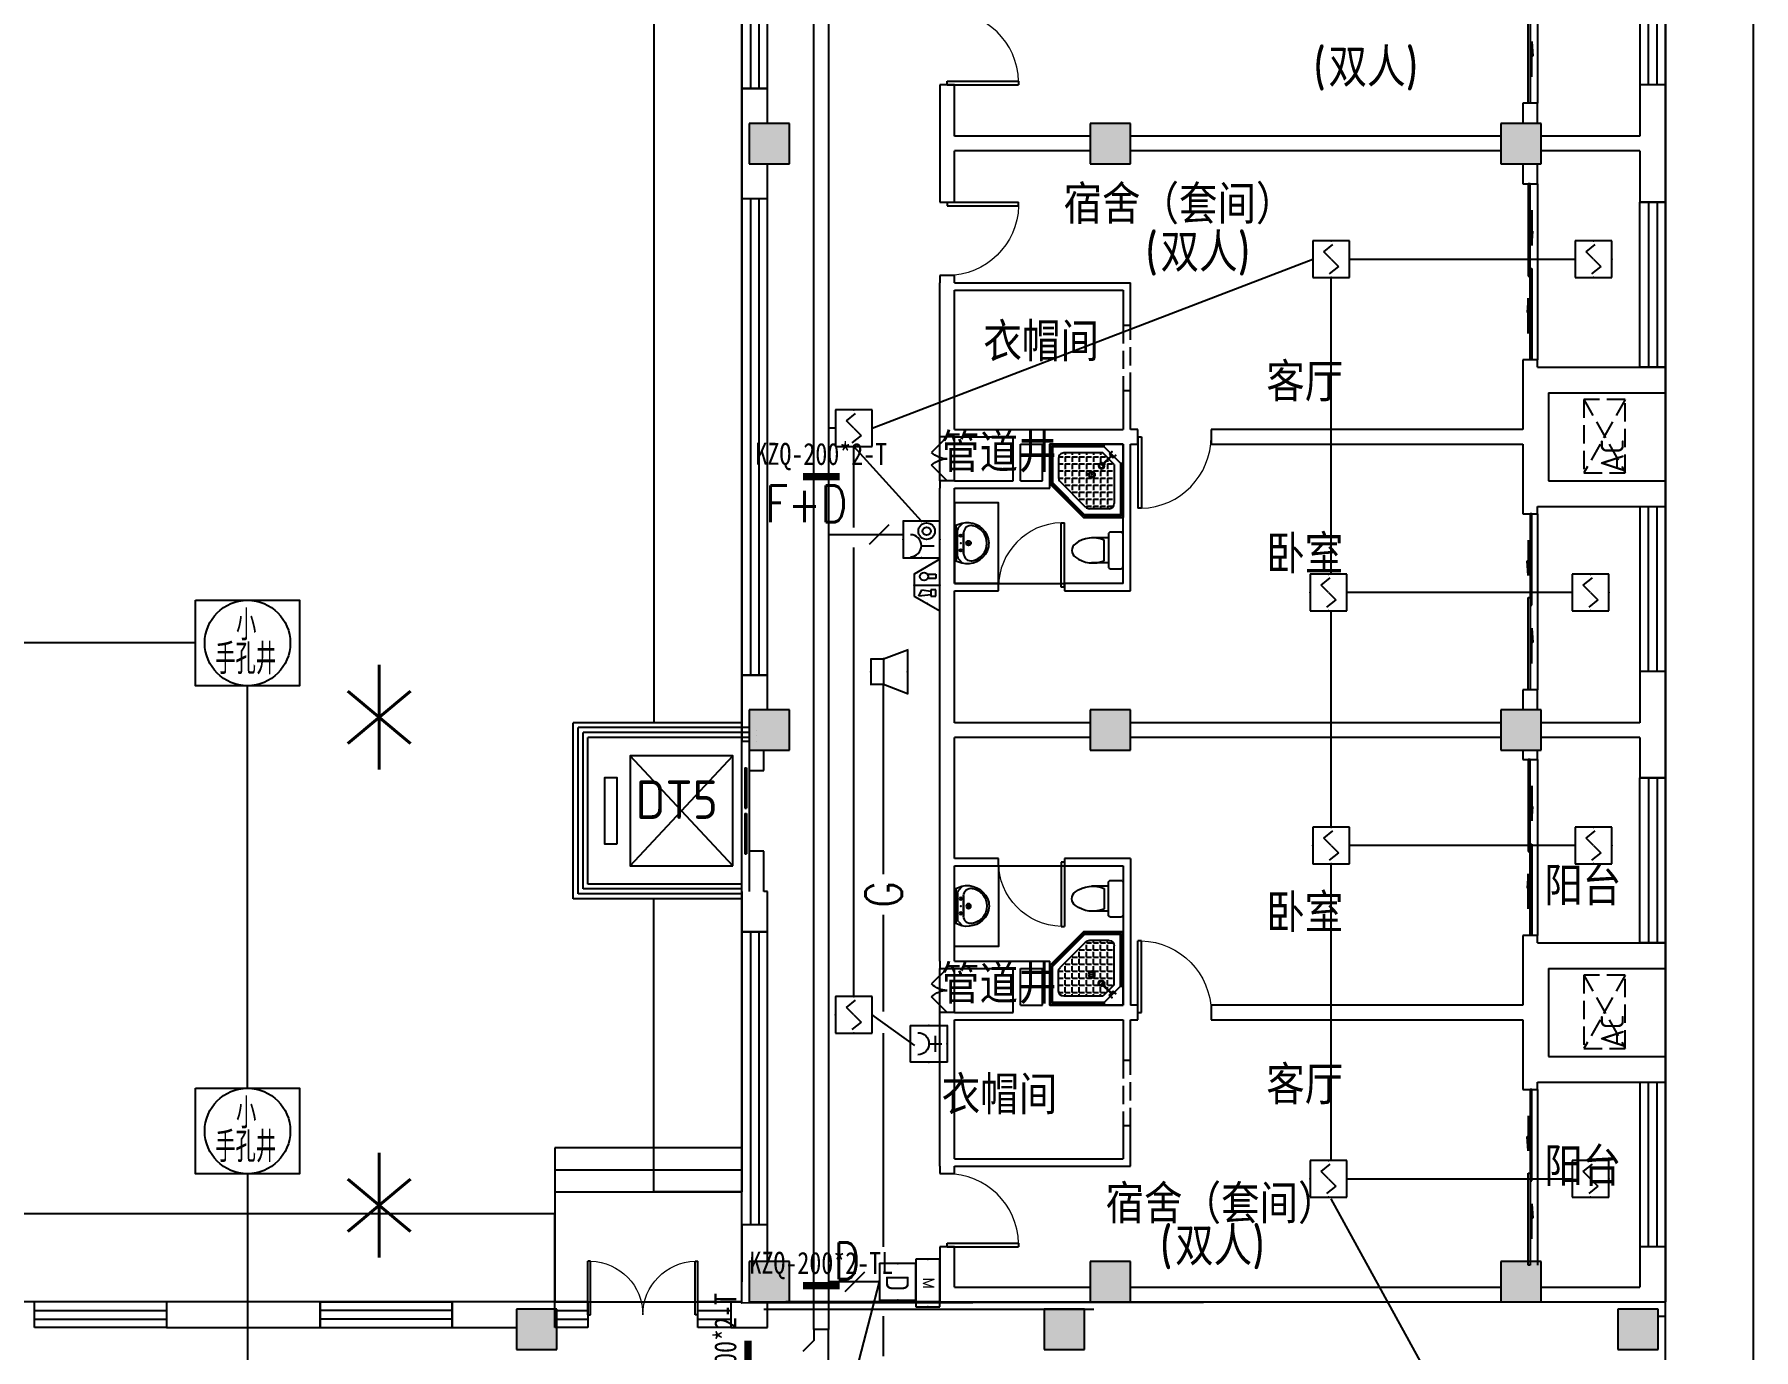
# Model space of a CAD drawing. Extents: x 1725663 to 4653551, y -550461 to 248782.
# Drawn here: x 2371093 to 2394543, y -96438 to -78499 of the extents above; entities that cross this region are included whole.
import ezdxf
from ezdxf.enums import TextEntityAlignment as Align

# ---------------------------------------------------------------- set-up
doc = ezdxf.new("R2010")
doc.units = 0
doc.header["$LTSCALE"] = 1000
doc.linetypes.add('DASH', pattern=[0.35, 0.25, -0.1])
for name, color, linetype in [('0-底图', 7, 'Continuous'), ('A-FLOR-EVTR', 51, 'Continuous'), ('BTTK', 7, 'Continuous'), ('CABLETRAY', 4, 'Continuous'), ('CLAYER', 7, 'Continuous'), ('COLUMN', 255, 'Continuous'), ('D', 7, 'Continuous'), ('DIM-消防', 3, 'Continuous'), ('DOOR_FIRE', 4, 'Continuous'), ('EQUIP-广播', 3, 'Continuous'), ('EQUIP-消防', 3, 'Continuous'), ('fur', 253, 'Continuous'), ('GROUND', 2, 'Continuous'), ('PUB_HATCH', 8, 'Continuous'), ('PUB_TEXT', 7, 'Continuous'), ('WALL', 2, 'Continuous'), ('WINDOW', 4, 'Continuous'), ('WIRE-消防', 1, 'Continuous'), ('WIRE-照明', 6, 'Continuous'), ('WP_F', 1, 'Continuous'), ('抗震支吊架', 2, 'Continuous'), ('洁具', 213, 'Continuous'), ('空调外机', 211, 'Continuous')]:
    doc.layers.add(name, color=color, linetype=linetype)
doc.styles.add('_TEL_ATTDEF', font='gbenor', dxfattribs={"bigfont": 'gbcbig'})
doc.styles.add('_TEL_DIM', font='SIMPLEX', dxfattribs={"width": 0.8, "height": 3.5, "bigfont": 'HZTXT'})
doc.styles.add('HZ', font='rs.shx', dxfattribs={"width": 0.8, "bigfont": 'hztxt.shx'})
doc.styles.add('kzcad', font='', dxfattribs={"width": 0.8})
doc.styles.get("Standard").update_dxf_attribs({"font": 'geniso.shx', "bigfont": 'hztxt.shx'})
doc.styles.add('中西文等高字体', font='tssdeng.shx', dxfattribs={"width": 0.8, "bigfont": 'tssdchn.shx'})
doc.styles.get('kzcad').set_extended_font_data('SimSun')

# ---------------------------------------------------------------- blocks, each defined once
blk = doc.blocks.new('$equip$00002656')
for p, q in [((-0.5, 1), (-0.5, 0)), ((0.5, 1), (-0.5, 1)), ((0.5, 0), (0.5, 1)), ((0, 0.5), (0, 0.15)), ((-0.5, 0), (0.5, 0)), ((-0.219, 0.331), (0.222, 0.331))]:
    blk.add_line(p, q)
at = {"const_width": 0.04}
blk.add_lwpolyline([(-0.5, 1), (0.5, 1), (0.5, 0), (-0.5, 0), (-0.5, 1), (0.5, 1)], dxfattribs=at)
blk.add_arc((0, 0.8), 0.3, 180, 0)
for p in [(0, 1), (-0.5, 0.5), (0.5, 0.5), (0, 0)]:
    blk.add_point(p)
at = {"color": 7, "flags": 1}
for tag, height, p in [('B', 0.4, (0.762, 0.292)), ('A', 0.00002, (0, 0))]:
    blk.add_attdef(tag, text='', height=height, dxfattribs=at).set_placement(p, align=Align.MIDDLE_CENTER)
blk = doc.blocks.new('A$C29581A72')
at = {"layer": 'EQUIP-消防', "xscale": 500, "yscale": 500, "zscale": 500}
blk.add_blockref('$equip$00002656', (358, 98), dxfattribs=at)
at = {"style": 'HZ', "flags": 1}
for tag in ['WHAT', 'SPEC', 'UNIT']:
    blk.add_attdef(tag, (375, 0), '', height=0.001, dxfattribs=at)
blk = doc.blocks.new('$Equip$00002649')
for p, q in [((-0.5, 0.5), (-0.5, -0.5)), ((0.5, 0.5), (-0.5, 0.5)), ((0.5, -0.5), (0.5, 0.5)), ((-0.2, 0.2), (0.05, 0.4)), ((0, 0), (-0.2, 0.2)), ((0, 0), (0.2, -0.2)), ((0.2, -0.2), (-0.05, -0.4)), ((-0.5, -0.5), (0.5, -0.5))]:
    blk.add_line(p, q)
at = {"const_width": 0.02}
blk.add_lwpolyline([(-0.5, 0.5), (0.5, 0.5), (0.5, -0.5), (-0.5, -0.5), (-0.5, 0.5), (0.5, 0.5)], dxfattribs=at)
for p in [(0, 0.5), (-0.5, 0), (0.5, 0), (0, -0.5)]:
    blk.add_point(p)
at = {"color": 7, "flags": 1}
for tag, height, p in [('A', 0.00002, (0, 0)), ('B', 0.4, (0.762, -0.208))]:
    blk.add_attdef(tag, text='', height=height, dxfattribs=at).set_placement(p, align=Align.MIDDLE_CENTER)
blk = doc.blocks.new('$equip_U$00000157(WIN7-PC-dian)')
for p, q in [((-0.65, 0.65), (-0.65, 0)), ((0.65, 0.65), (-0.65, 0.65)), ((0.65, 0), (0.65, 0.65)), ((-0.65, 0), (0.65, 0))]:
    blk.add_line(p, q)
for p in [(0.041, 0.65), (-0.65, 0.325), (0.041, 0), (0.65, 0.325)]:
    blk.add_point(p)
at = {"color": 7, "style": '_TEL_DIM'}
blk.add_attdef('$TEXT$', text='', height=0.3, dxfattribs=at).set_placement((0.006, 0.343), align=Align.MIDDLE_CENTER)
at = {"color": 7, "style": '_TEL_DIM', "flags": 1}
for tag in ['A', 'REMARK']:
    blk.add_attdef(tag, text='', height=0.00002, dxfattribs=at).set_placement((0, 0), align=Align.MIDDLE_CENTER)
at = {"layer": 'EQUIP-消防', "color": 7, "style": '_TEL_DIM', "flags": 1}
blk.add_attdef('REMARK', text='', height=0.00002, dxfattribs=at).set_placement((0, 0), align=Align.MIDDLE_CENTER)
blk.add_attdef('REMARK', text='', height=0.00002, dxfattribs=at).set_placement((0, 0), align=Align.MIDDLE_CENTER)
blk = doc.blocks.new('$equip$00002755')
for p, q in [((0.5, 0.5), (-0.5, 0.5)), ((-0.5, 0.5), (-0.5, -0.5)), ((0.5, -0.5), (0.5, 0.5)), ((-0.5, -0.5), (0.5, -0.5))]:
    blk.add_line(p, q)
at = {"const_width": 0.04}
blk.add_lwpolyline([(-0.5, 0.5), (0.5, 0.5), (0.5, -0.5), (-0.5, -0.5), (-0.5, 0.5), (0.5, 0.5)], dxfattribs=at)
for p in [(0, 0.5), (-0.5, 0), (0.5, 0), (-0.027, -0.5)]:
    blk.add_point(p)
at = {"color": 7}
blk.add_attdef('$TEXT$', text='', height=0.4, dxfattribs=at).set_placement((0.026, -0.008), align=Align.MIDDLE_CENTER)
at = {"color": 7, "flags": 1}
for tag, height, p in [('A', 0.00002, (0, 0)), ('B', 0.4, (0.755, -0.254))]:
    blk.add_attdef(tag, text='', height=height, dxfattribs=at).set_placement(p, align=Align.MIDDLE_CENTER)
blk = doc.blocks.new('$equip$00002655')
for p, q in [((-0.5, 1), (-0.5, 0)), ((0.5, 1), (-0.5, 1)), ((0.5, 0), (0.5, 1)), ((-0.169, 0.5), (-0.169, 0.15)), ((-0.5, 0), (0.5, 0))]:
    blk.add_line(p, q)
at = {"const_width": 0.04}
blk.add_lwpolyline([(-0.5, 1), (0.5, 1), (0.5, 0), (-0.5, 0), (-0.5, 1), (0.5, 1)], dxfattribs=at)
for radius in [0.226, 0.113]:
    blk.add_circle((0.227, 0.36), radius)
blk.add_arc((-0.169, 0.8), 0.3, 180, 0)
for p in [(0, 1), (-0.5, 0.5), (0.5, 0.5), (0, 0)]:
    blk.add_point(p)
at = {"color": 7, "flags": 1}
for tag, height, p in [('B', 0.4, (0.762, 0.292)), ('A', 0.00002, (0, 0))]:
    blk.add_attdef(tag, text='', height=height, dxfattribs=at).set_placement(p, align=Align.MIDDLE_CENTER)
blk = doc.blocks.new('$equip$00002679')
for p, q in [((-0.3, 0.699), (-0.703, 0)), ((-0.264, 0.249), (-0.304, 0.569)), ((-0.304, 0.569), (-0.128, 0.489)), ((0.3, 0.699), (-0.3, 0.699)), ((0.3, 0.699), (-0.3, 0.699)), ((-0.128, 0.489), (-0.168, 0.249)), ((0, 0.699), (0, 0)), ((0.703, 0), (0.3, 0.699)), ((-0.703, 0), (0.703, 0)), ((-0.304, 0.249), (-0.304, 0.113)), ((-0.128, 0.249), (-0.304, 0.249)), ((-0.304, 0.113), (-0.128, 0.113)), ((-0.128, 0.113), (-0.128, 0.249)), ((0.174, 0.11), (0.174, 0.338)), ((0.294, 0.11), (0.174, 0.11)), ((0.294, 0.338), (0.294, 0.11))]:
    blk.add_line(p, q)
at = {"const_width": 0.04}
for points in [[(-0.299, 0.699), (0.301, 0.699), (0.703, 0), (-0.702, 0), (-0.299, 0.699), (0.301, 0.699)], [(-0.3, 0.699), (0.3, 0.699), (0.703, 0), (-0.703, 0), (-0.3, 0.699), (0.3, 0.699)]]:
    blk.add_lwpolyline(points, dxfattribs=at)
blk.add_circle((0.234, 0.43), 0.111)
for p in [(0, 0.699), (-0.501, 0.349), (0, 0), (0.502, 0.349)]:
    blk.add_point(p)
at = {"color": 7, "flags": 1}
for tag, height, p in [('B', 0.4, (0.961, 0.299)), ('A', 0.00002, (0, 0))]:
    blk.add_attdef(tag, text='', height=height, dxfattribs=at).set_placement(p, align=Align.MIDDLE_CENTER)
blk = doc.blocks.new('$TelecSys$00000111')
blk.add_line((0.268, 0.268), (-0.268, -0.268))
at = {"color": 7, "style": '_TEL_DIM', "width": 0.8}
blk.add_attdef('N', text='', height=1, dxfattribs=at).set_placement((-0.212, 0.579), align=Align.MIDDLE)
blk = doc.blocks.new('$equip$00002982')
for p, q in [((0.35, 0.35), (1, 0.6)), ((1, 0.6), (1, -0.6)), ((0, 0.35), (0.35, 0.35)), ((0, 0.35), (0, -0.35)), ((0.35, 0.35), (0.35, -0.35)), ((0.35, -0.35), (0, -0.35)), ((1, -0.6), (0.35, -0.35))]:
    blk.add_line(p, q)
at = {"const_width": 0.04}
blk.add_lwpolyline([(0.35, 0.35), (0, 0.35), (0, -0.35), (0.35, -0.35), (1, -0.6), (1, 0.6), (0.35, 0.35), (0, 0.35)], dxfattribs=at)
for p in [(0, 0), (0.35, 0.35), (1, 0), (0.35, -0.35)]:
    blk.add_point(p)
at = {"color": 7, "style": '_TEL_DIM', "flags": 1}
for tag in ['A', 'REMARK']:
    blk.add_attdef(tag, text='', height=0.00002, dxfattribs=at).set_placement((0, 0), align=Align.MIDDLE_CENTER)
blk = doc.blocks.new('A$C74FB5005')
at = {"layer": 'WIRE-照明'}
blk.add_lwpolyline([(0, 1167), (1417, 1167), (1417, 0), (0, 0)], close=True, dxfattribs=at)
blk.add_circle((708, 583), 583, dxfattribs=at)
at = {"layer": 'BTTK', "style": '中西文等高字体', "width": 0.7}
for s, height, p in [('小', 417, (552, 618)), ('手孔井', 416.7, (267, 158))]:
    blk.add_text(s, height=height, dxfattribs=at).set_placement(p)
blk = doc.blocks.new('jhgj')
at = {"layer": 'WIRE-照明'}
for p, q in [((2653832, -83736), (2604807, -83736)), ((2654540, -89809), (2654540, -84320)), ((2654540, -90976), (2654540, -94528))]:
    blk.add_line(p, q, dxfattribs=at)
for p in [(2653832, -84320), (2653832, -90976)]:
    blk.add_blockref('A$C74FB5005', p, dxfattribs=at)
at = {"layer": 'D', "style": '_TEL_DIM', "width": 0.8}
for p in [(2655651, -86535), (2655651, -93192)]:
    blk.add_text('*', height=2500, dxfattribs=at).set_placement(p)
blk = doc.blocks.new('1F平面-CAD导入_dwg_Drawing4_t3_dwg_$plan$00001613-474159-1F-927810-1F')
at = {"layer": '洁具'}
for p, q in [((-30, 250), (-170, 250)), ((-200, 170), (-430, 170)), ((-260, -140), (-260, 140)), ((-200, -170), (-200, -220)), ((-170, -250), (-30, -250))]:
    blk.add_line(p, q, dxfattribs=at)
for points in [[(-200, 220), (-200, 170), (-200, -170), (-430, -170)], [(0, -220), (0, 220)]]:
    blk.add_lwpolyline(points, dxfattribs=at)
for centre, radius, start, end in [((-170, 220), 30, 90, 180), ((-30, 220), 30, 0, 90), ((-590, 0), 110, 123.4509, 236.5491), ((-413, -227), 398, 67.4505, 126.6381), ((-413, 227), 398, 233.3619, 292.5495), ((-170, -220), 30, 180, 270), ((-30, -220), 30, 270, 0)]:
    blk.add_arc(centre, radius, start, end, dxfattribs=at)
blk = doc.blocks.new('$lvtry$00000169')
at = {"color": 0}
for p, q in [((259, -36), (259, 0)), ((259, -36), (36, -259)), ((276, -120), (120, -276)), ((144, -151), (291, -298)), ((151, -144), (298, -291)), ((183, -213), (205, -213)), ((220, -213), (243, -213)), ((259, -24), (976, -24)), ((259, -36), (964, -36)), ((270, -213), (270, -143)), ((270, -213), (340, -213)), ((276, -120), (808, -120)), ((366, -213), (366, -143)), ((366, -213), (436, -213)), ((462, -213), (462, -143)), ((462, -213), (532, -213)), ((558, -213), (558, -143)), ((558, -213), (628, -213)), ((655, -213), (655, -143)), ((655, -213), (725, -213)), ((751, -213), (751, -143)), ((751, -213), (821, -213)), ((847, -213), (847, -143)), ((847, -213), (880, -213)), ((880, -192), (880, -460)), ((964, -36), (976, -24)), ((964, -36), (964, -525)), ((976, -24), (976, -530)), ((36, -259), (0, -259)), ((24, -259), (24, -976)), ((36, -259), (36, -964)), ((120, -276), (120, -808)), ((120, -309), (147, -309)), ((120, -405), (147, -405)), ((173, -309), (173, -239)), ((173, -309), (243, -309)), ((173, -405), (173, -335)), ((173, -405), (243, -405)), ((173, -501), (173, -431)), ((270, -263), (270, -239)), ((270, -405), (270, -335)), ((270, -405), (340, -405)), ((270, -501), (270, -431)), ((334, -309), (340, -309)), ((366, -309), (366, -239)), ((366, -309), (436, -309)), ((366, -405), (366, -335)), ((366, -405), (379, -405)), ((366, -501), (366, -431)), ((462, -309), (462, -239)), ((462, -309), (532, -309)), ((462, -405), (462, -335)), ((462, -405), (532, -405)), ((462, -501), (462, -431)), ((558, -309), (558, -239)), ((558, -309), (628, -309)), ((558, -405), (558, -335)), ((558, -405), (628, -405)), ((558, -501), (558, -431)), ((655, -309), (655, -239)), ((655, -309), (725, -309)), ((655, -405), (655, -335)), ((655, -405), (725, -405)), ((655, -501), (655, -431)), ((751, -309), (751, -239)), ((751, -309), (821, -309)), ((751, -405), (751, -335)), ((751, -405), (821, -405)), ((751, -501), (751, -431)), ((847, -309), (847, -239)), ((847, -309), (880, -309)), ((847, -405), (847, -335)), ((847, -405), (880, -405)), ((847, -501), (847, -431)), ((120, -501), (147, -501)), ((120, -598), (147, -598)), ((120, -694), (147, -694)), ((173, -501), (243, -501)), ((173, -598), (173, -528)), ((173, -598), (243, -598)), ((173, -694), (173, -624)), ((173, -694), (243, -694)), ((270, -501), (340, -501)), ((270, -598), (270, -528)), ((270, -598), (340, -598)), ((270, -694), (270, -624)), ((270, -694), (340, -694)), ((366, -501), (436, -501)), ((366, -598), (366, -528)), ((366, -598), (436, -598)), ((366, -694), (366, -624)), ((366, -694), (436, -694)), ((462, -501), (532, -501)), ((462, -598), (462, -528)), ((462, -598), (532, -598)), ((462, -694), (462, -624)), ((462, -694), (532, -694)), ((859, -511), (511, -859)), ((964, -525), (525, -964)), ((976, -530), (530, -976)), ((558, -501), (628, -501)), ((558, -598), (558, -528)), ((558, -598), (628, -598)), ((558, -694), (558, -624)), ((558, -694), (628, -694)), ((655, -501), (725, -501)), ((655, -598), (655, -528)), ((655, -598), (725, -598)), ((655, -694), (655, -624)), ((655, -694), (676, -694)), ((751, -501), (821, -501)), ((751, -598), (751, -528)), ((751, -598), (773, -598)), ((847, -501), (867, -501)), ((964, -525), (976, -530)), ((120, -790), (147, -790)), ((173, -790), (173, -720)), ((173, -790), (243, -790)), ((173, -878), (173, -816)), ((192, -880), (460, -880)), ((270, -790), (270, -720)), ((270, -790), (340, -790)), ((270, -880), (270, -816)), ((366, -790), (366, -720)), ((366, -790), (436, -790)), ((366, -880), (366, -816)), ((462, -790), (462, -720)), ((462, -790), (532, -790)), ((462, -880), (462, -816)), ((558, -790), (558, -720)), ((558, -790), (580, -790)), ((36, -964), (24, -976)), ((24, -976), (530, -976)), ((36, -964), (525, -964)), ((525, -964), (530, -976))]:
    blk.add_line(p, q, dxfattribs=at)
blk.add_lwpolyline([(0, 0), (0, -1000), (540, -1000), (1000, -540), (1000, 0)], close=True)
for points in [[(0, 0), (0, -1000)], [(0, 0), (1000, 0)], [(1000, 0), (1000, -540)], [(136, -190), (148, -178), (132, -162), (121, -174)], [(190, -136), (178, -148), (162, -132), (174, -121)], [(1000, -540), (540, -1000)], [(0, -1000), (540, -1000)]]:
    blk.add_lwpolyline(points, close=True, dxfattribs=at)
for radius in [43.8, 31.1]:
    blk.add_circle((416, -428), radius, dxfattribs=at)
for centre, radius, start, end in [((808, -192), 72, 0, 90), ((296, -296), 40.6, 142.583, 128.4197), ((296, -296), 28.6, 145.828, 125.6599), ((808, -460), 72, 315, 0), ((192, -808), 72, 180, 270), ((460, -808), 72, 270, 315)]:
    blk.add_arc(centre, radius, start, end, dxfattribs=at)
for p in [(103, -156, 0), (156, -102, 0), (416, -428, 0)]:
    blk.add_point(p, dxfattribs=at)
blk = doc.blocks.new('$lvtry$00000178')
at = {"color": 0}
for p, q in [((-238, 0), (238, 0)), ((-214, -36), (-272, -91)), ((-180, -23), (180, -23)), ((-142, -105), (140, -105)), ((140, -105), (-142, -105)), ((216, -37), (268, -91))]:
    blk.add_line(p, q, dxfattribs=at)
blk.add_lwpolyline([(-104, -430, 0.224698), (110, -425, 0.348046), (269, -79), (239, 0), (-241, 0), (-271, -79, 0.356844)], format="xyb", close=True, dxfattribs=at)
for centre, radius in [((-100, -65), 16.3), ((1, -172), 31.6), ((100, -65), 16.3)]:
    blk.add_circle(centre, radius, dxfattribs=at)
at = {"color": 0, "lineweight": 13}
blk.add_circle((1, -172), 23, dxfattribs=at)
at = {"color": 0}
for centre, radius, start, end in [((-142, -205), 100, 90, 190.5602), ((-1, -179), 243, 190.5602, 349.4398), ((-180, -73), 50, 90, 133.181), ((140, -205), 100, 349.4398, 90), ((180, -73), 50, 44.5607, 90)]:
    blk.add_arc(centre, radius, start, end, dxfattribs=at)
for p in [(0, -65), (1, -172)]:
    blk.add_point(p, dxfattribs=at)
blk = doc.blocks.new('A$C70365C93')
at = {"layer": '洁具'}
blk.add_lwpolyline([(-1900, 2300), (-1900, 1700), (-800, 1700), (-800, 2300)], close=True, dxfattribs=at)
blk.add_blockref('$lvtry$00000178', (-1350, 2280), dxfattribs=at)
at = {"layer": '洁具', "rotation": 180}
blk.add_blockref('$lvtry$00000169', (0, 0), dxfattribs=at)
at = {"layer": '洁具', "extrusion": (0, 0, -1), "xscale": -1, "zscale": -1, "rotation": 90}
blk.add_blockref('1F平面-CAD导入_dwg_Drawing4_t3_dwg_$plan$00001613-474159-1F-927810-1F', (1450, 0), dxfattribs=at)
blk = doc.blocks.new('A$Cf5a72a1b')
at = {"layer": '空调外机', "linetype": 'DASH'}
for p, q in [((1000, 563), (0, 0)), ((1000, 0), (0, 563))]:
    blk.add_line(p, q, dxfattribs=at)
blk.add_lwpolyline([(1000, 563), (0, 563), (0, 0), (1000, 0)], close=True, dxfattribs=at)
at = {"layer": 'PUB_TEXT'}
blk.add_text('AC', height=315, dxfattribs=at).set_placement((5, 18))
blk = doc.blocks.new('$TCHSYS$WIN2D')
for p, q in [((-0.5, 0.5), (0.5, 0.5)), ((-0.5, 0.5), (-0.5, -0.5)), ((0.5, 0.5), (0.5, -0.5)), ((0.5, 0.1667), (-0.5, 0.1667)), ((0.5, -0.1667), (-0.5, -0.1667)), ((-0.5, -0.5), (0.5, -0.5))]:
    blk.add_line(p, q)
blk = doc.blocks.new('$WINLIB2D$00000001')
at = {"color": 0}
for points in [[(-0.5, 0.5), (-0.5, -0.5)], [(-0.5, 0.5), (0.5, 0.5)], [(0.5, -0.5), (0.5, 0.5)], [(0.5, 0.167), (-0.5, 0.167)], [(0.5, -0.167), (-0.5, -0.167)], [(-0.5, -0.5), (0.5, -0.5)]]:
    blk.add_lwpolyline(points, dxfattribs=at)
blk = doc.blocks.new('$DorLib2D$00000002')
for p, q in [((-0.5, 0), (-0.5, 0.4875)), ((-0.475, 0.4875), (-0.5, 0.4875)), ((-0.475, 0), (-0.475, 0.4875)), ((0.475, 0), (0.475, 0.4875)), ((0.475, 0.4875), (0.5, 0.4875)), ((0.5, 0), (0.5, 0.4875)), ((-0.5, 0), (-0.475, 0)), ((0.5, 0), (0.475, 0))]:
    blk.add_line(p, q)
at = {"lineweight": 13}
for centre, start, end in [((-0.4875, 0), 0, 88.53072), ((0.4875, 0), 91.46928, 180)]:
    blk.add_arc(centre, 0.4875, start, end, dxfattribs=at)
blk = doc.blocks.new('$DorLib2D$00000131')
at = {"color": 0, "linetype": 'Continuous'}
for p, q in [((0.15, 0.125), (0.2319, 0.1973)), ((0.2319, 0.1973), (0.2319, 0.125)), ((-0.5, 0.125), (-0.5, 0)), ((0.0192, 0.125), (-0.5, 0.125)), ((0.0192, 0), (0.0192, 0.125)), ((0.35, 0.125), (0.15, 0.125)), ((-0.5, 0), (0.0192, 0)), ((-0.024, 0), (0.5, 0)), ((-0.024, -0.125), (-0.024, 0)), ((0.5, 0), (0.5, -0.125)), ((-0.35, -0.125), (-0.15, -0.125)), ((-0.2319, -0.1973), (-0.2319, -0.125)), ((-0.15, -0.125), (-0.2319, -0.1973)), ((0.5, -0.125), (-0.024, -0.125))]:
    blk.add_line(p, q, dxfattribs=at)
blk = doc.blocks.new('$DorLib2D$00000116')
at = {"color": 0}
for p, q in [((-0.5, 0), (-0.146, 0.354)), ((0.5, 0), (0.146, 0.354))]:
    blk.add_line(p, q, dxfattribs=at)
for centre, start, end in [((-0.5, 0), 0, 45), ((0.5, 0), 135, 180)]:
    blk.add_arc(centre, 0.5, start, end, dxfattribs=at)
blk = doc.blocks.new('$DorLib2D$00000001')
for p, q in [((0.45, 0.975), (0.5, 0.975)), ((0.45, 0), (0.45, 0.975)), ((0.5, 0), (0.5, 0.975)), ((0.5, 0), (0.45, 0))]:
    blk.add_line(p, q)
at = {"lineweight": 13}
blk.add_arc((0.475, 0), 0.975, 91.4693, 180, dxfattribs=at)
blk = doc.blocks.new('$DORLIB2D$00000127')
at = {"color": 0}
for points in [[(-0.533, 0.795), (-0.533, 0.69)], [(-0.033, 0.795), (-0.533, 0.795)], [(-0.033, 0.69), (-0.533, 0.69)], [(-0.033, 0.795), (-0.033, 0.69)], [(0.533, 0.795), (0.033, 0.795)], [(0.033, 0.795), (0.033, 0.69)], [(0.533, 0.69), (0.033, 0.69)], [(0.533, 0.795), (0.533, 0.69)], [(0.5, 0.5), (-0.5, 0.5)]]:
    blk.add_lwpolyline(points, dxfattribs=at)
blk = doc.blocks.new('ghj')
at = {"layer": 'PUB_HATCH'}
for points in [[(1592257, 1420.3), (1591707, 1420.3), (1591707, 870.3), (1592257, 870.3)], [(1596907, 1420.3), (1596357, 1420.3), (1596357, 870.3), (1596907, 870.3)], [(1602507, 1420.3), (1601957, 1420.3), (1601957, 870.3), (1602507, 870.3)], [(1592257, -6579.7), (1591707, -6579.7), (1591707, -7129.7), (1592257, -7129.7)], [(1596907, -6579.7), (1596357, -6579.7), (1596357, -7129.7), (1596907, -7129.7)], [(1602507, -6579.7), (1601957, -6579.7), (1601957, -7129.7), (1602507, -7129.7)], [(1592257, -14104.7), (1591707, -14104.7), (1591707, -14654.7), (1592257, -14654.7)], [(1596907, -14104.7), (1596357, -14104.7), (1596357, -14654.7), (1596907, -14654.7)], [(1602507, -14104.7), (1601957, -14104.7), (1601957, -14654.7), (1602507, -14654.7)], [(1589082, -14754.7), (1588532, -14754.7), (1588532, -15304.7), (1589082, -15304.7)], [(1596282, -14754.7), (1595732, -14754.7), (1595732, -15304.7), (1596282, -15304.7)], [(1604107, -14754.7), (1603557, -14754.7), (1603557, -15304.7), (1604107, -15304.7)]]:
    blk.add_hatch(color=256, dxfattribs=at).paths.add_polyline_path(points)
for p, q in [((1589057, -12554.7), (1589057, -14654.7)), ((1591607, -12554.7), (1589057, -12554.7)), ((1591607, -14654.7), (1591607, -12554.7)), ((1589057, -12854.7), (1591607, -12854.7)), ((1589057, -13154.7), (1591607, -13154.7)), ((1589057, -14654.7), (1591607, -14654.7))]:
    blk.add_line(p, q)
at = {"layer": 'A-FLOR-EVTR'}
for p, q in [((1591482, -8704.7), (1590082, -7204.7)), ((1590082, -8704.7), (1591482, -7204.7))]:
    blk.add_line(p, q, dxfattribs=at)
for points in [[(1591482, -8704.7), (1591482, -7204.7), (1590082, -7204.7), (1590082, -8704.7)], [(1589907, -8404.7), (1589907, -7504.7), (1589732, -7504.7), (1589732, -8404.7)]]:
    blk.add_lwpolyline(points, close=True, dxfattribs=at)
at = {"layer": 'COLUMN'}
for p, q in [((1592257, 1420.3), (1591707, 1420.3)), ((1591707, 1420.3), (1591707, 870.3)), ((1592257, 870.3), (1592257, 1420.3)), ((1596907, 1420.3), (1596357, 1420.3)), ((1596357, 1420.3), (1596357, 870.3)), ((1596907, 870.3), (1596907, 1420.3)), ((1602507, 1420.3), (1601957, 1420.3)), ((1601957, 1420.3), (1601957, 870.3)), ((1602507, 870.3), (1602507, 1420.3)), ((1591707, 870.3), (1592257, 870.3)), ((1596357, 870.3), (1596907, 870.3)), ((1601957, 870.3), (1602507, 870.3)), ((1592257, -6579.7), (1591707, -6579.7)), ((1591707, -6579.7), (1591707, -7129.7)), ((1592257, -7129.7), (1592257, -6579.7)), ((1596907, -6579.7), (1596357, -6579.7)), ((1596357, -6579.7), (1596357, -7129.7)), ((1596907, -7129.7), (1596907, -6579.7)), ((1602507, -6579.7), (1601957, -6579.7)), ((1601957, -6579.7), (1601957, -7129.7)), ((1602507, -7129.7), (1602507, -6579.7)), ((1591707, -7129.7), (1592257, -7129.7)), ((1596357, -7129.7), (1596907, -7129.7)), ((1601957, -7129.7), (1602507, -7129.7)), ((1592257, -14104.7), (1591707, -14104.7)), ((1591707, -14104.7), (1591707, -14654.7)), ((1592257, -14654.7), (1592257, -14104.7)), ((1596907, -14104.7), (1596357, -14104.7)), ((1596357, -14104.7), (1596357, -14654.7)), ((1596907, -14654.7), (1596907, -14104.7)), ((1602507, -14104.7), (1601957, -14104.7)), ((1601957, -14104.7), (1601957, -14654.7)), ((1602507, -14654.7), (1602507, -14104.7)), ((1589082, -14754.7), (1588532, -14754.7)), ((1588532, -14754.7), (1588532, -15304.7)), ((1589082, -15304.7), (1589082, -14754.7)), ((1591707, -14654.7), (1592257, -14654.7)), ((1596282, -14754.7), (1595732, -14754.7)), ((1595732, -14754.7), (1595732, -15304.7)), ((1596282, -15304.7), (1596282, -14754.7)), ((1596357, -14654.7), (1596907, -14654.7)), ((1601957, -14654.7), (1602507, -14654.7)), ((1604107, -14754.7), (1603557, -14754.7)), ((1603557, -14754.7), (1603557, -15304.7)), ((1604107, -15304.7), (1604107, -14754.7)), ((1588532, -15304.7), (1589082, -15304.7)), ((1595732, -15304.7), (1596282, -15304.7)), ((1603557, -15304.7), (1604107, -15304.7))]:
    blk.add_line(p, q, dxfattribs=at)
at = {"layer": 'DOOR_FIRE'}
for p, q in [((1594307, -3454.7), (1594307, -2854.7)), ((1594507, -3454.7), (1594507, -2854.7)), ((1594307, -10704.7), (1594307, -10104.7)), ((1594507, -10704.7), (1594507, -10104.7))]:
    blk.add_line(p, q, dxfattribs=at)
at = {"layer": 'fur'}
for p, q in [((1591907, -14754.7), (1596407, -14754.7)), ((1594307, -14654.7), (1592207, -14654.7))]:
    blk.add_line(p, q, dxfattribs=at)
at = {"layer": 'GROUND'}
for p, q in [((1605407, -27854.7), (1605407, 54145.3)), ((1604207, -26654.7), (1604207, 52945.3)), ((1590407, 9145.3), (1590407, -6754.7)), ((1591607, -6754.7), (1590407, -6754.7)), ((1591607, -9154.7), (1590407, -9154.7)), ((1589057, -13454.7), (1515507, -13454.7)), ((1589057, -14654.7), (1589057, -13454.7))]:
    blk.add_line(p, q, dxfattribs=at)
for points in [[(1591607, 9145.3), (1591607, -6754.7)], [(1591607, -9154.7), (1591607, -13154.7), (1590407, -13154.7), (1590407, -9154.7)], [(1589057, -14654.7), (1515507, -14654.7)]]:
    blk.add_lwpolyline(points, dxfattribs=at)
at = {"layer": 'WALL'}
for p, q in [((1591957, 1895.3), (1591607, 1895.3)), ((1591607, 1895.3), (1591607, 1145.3)), ((1591957, 1420.3), (1591957, 1895.3)), ((1594507, 1945.3), (1594307, 1945.3)), ((1594307, 1945.3), (1594307, 1145.3)), ((1594507, 1245.3), (1594507, 1945.3)), ((1604207, 1945.3), (1603857, 1945.3)), ((1603857, 1945.3), (1603857, 1245.3)), ((1604207, 1145.3), (1604207, 1945.3)), ((1602457, 1695.3), (1602257, 1695.3)), ((1602257, 1695.3), (1602257, 1420.3)), ((1602457, 1420.3), (1602457, 1695.3)), ((1596357, 1245.3), (1594507, 1245.3)), ((1601957, 1245.3), (1596907, 1245.3)), ((1603857, 1245.3), (1602507, 1245.3)), ((1591607, 1145.3), (1591607, 395.3)), ((1594307, 1145.3), (1594307, 345.3)), ((1596357, 1045.3), (1594507, 1045.3)), ((1594507, 345.3), (1594507, 1045.3)), ((1601957, 1045.3), (1596907, 1045.3)), ((1603857, 1045.3), (1602507, 1045.3)), ((1603857, 1045.3), (1603857, 345.3)), ((1604207, 345.3), (1604207, 1145.3)), ((1591957, 395.3), (1591957, 870.3)), ((1602257, 870.3), (1602257, 595.3)), ((1602457, 595.3), (1602457, 870.3)), ((1602257, 595.3), (1602457, 595.3)), ((1591607, 395.3), (1591957, 395.3)), ((1594307, 345.3), (1594507, 345.3)), ((1603857, 345.3), (1604207, 345.3)), ((1594507, -654.7), (1594307, -654.7)), ((1594307, -654.7), (1594307, -754.7)), ((1594507, -754.7), (1594507, -654.7)), ((1594307, -2854.7), (1594307, -754.7)), ((1594507, -754.7), (1596907, -754.7)), ((1594507, -2754.7), (1594507, -854.7)), ((1594507, -854.7), (1596807, -854.7)), ((1596807, -854.7), (1596807, -1329.7)), ((1596907, -1329.7), (1596907, -754.7)), ((1596807, -1329.7), (1596907, -1329.7)), ((1602457, -1804.7), (1602257, -1804.7)), ((1602257, -1804.7), (1602257, -2154.7)), ((1602457, -1904.7), (1602457, -1804.7)), ((1602457, -1904.7), (1603857, -1904.7)), ((1604207, -1904.7), (1603857, -1904.7)), ((1604207, -2254.7), (1604207, -1904.7)), ((1596907, -2229.7), (1596807, -2229.7)), ((1596807, -2229.7), (1596807, -2754.7)), ((1596907, -2754.7), (1596907, -2229.7)), ((1602257, -2154.7), (1602257, -2754.7)), ((1602607, -2254.7), (1602607, -2854.7)), ((1602607, -2254.7), (1604207, -2254.7)), ((1594507, -2754.7), (1595307, -2754.7)), ((1595307, -2754.7), (1595707, -2754.7)), ((1595707, -2754.7), (1596807, -2754.7)), ((1597007, -2754.7), (1596907, -2754.7)), ((1597007, -2954.7), (1597007, -2754.7)), ((1602257, -2754.7), (1598007, -2754.7)), ((1598007, -2754.7), (1598007, -2954.7)), ((1594507, -2854.7), (1594307, -2854.7)), ((1594507, -2854.7), (1595307, -2854.7)), ((1595307, -3454.7), (1595307, -2854.7)), ((1595407, -3454.7), (1595407, -2954.7)), ((1595407, -2954.7), (1595707, -2954.7)), ((1595707, -3454.7), (1595707, -2954.7)), ((1595807, -2954.7), (1596807, -2954.7)), ((1595807, -3554.7), (1595807, -2954.7)), ((1596807, -4854.7), (1596807, -2954.7)), ((1596907, -4954.7), (1596907, -2954.7)), ((1596907, -2954.7), (1597007, -2954.7)), ((1598007, -2954.7), (1602257, -2954.7)), ((1602257, -2954.7), (1602257, -3554.7)), ((1602607, -2854.7), (1602607, -3454.7)), ((1594507, -3454.7), (1594307, -3454.7)), ((1594307, -3454.7), (1594307, -3554.7)), ((1594507, -3454.7), (1595307, -3454.7)), ((1595407, -3454.7), (1595707, -3454.7)), ((1602607, -3454.7), (1604207, -3454.7)), ((1604207, -3804.7), (1604207, -3454.7)), ((1594307, -4954.7), (1594307, -3554.7)), ((1594507, -4854.7), (1594507, -3554.7)), ((1594507, -3554.7), (1595307, -3554.7)), ((1595307, -3554.7), (1595807, -3554.7)), ((1602257, -3554.7), (1602257, -3904.7)), ((1602257, -3904.7), (1602457, -3904.7)), ((1602457, -3904.7), (1602457, -3804.7)), ((1602457, -3804.7), (1603857, -3804.7)), ((1603857, -3804.7), (1604207, -3804.7)), ((1595107, -4854.7), (1594507, -4854.7)), ((1595107, -4954.7), (1595107, -4854.7)), ((1596807, -4854.7), (1596007, -4854.7)), ((1596007, -4854.7), (1596007, -4954.7)), ((1594307, -6854.7), (1594307, -4954.7)), ((1594507, -4954.7), (1595107, -4954.7)), ((1594507, -6754.7), (1594507, -4954.7)), ((1596007, -4954.7), (1596907, -4954.7)), ((1604207, -6054.7), (1603857, -6054.7)), ((1603857, -6054.7), (1603857, -6754.7)), ((1604207, -6854.7), (1604207, -6054.7)), ((1591957, -6104.7), (1591607, -6104.7)), ((1591607, -6104.7), (1591607, -6854.7)), ((1591957, -6579.7), (1591957, -6104.7)), ((1602457, -6304.7), (1602257, -6304.7)), ((1602257, -6304.7), (1602257, -6579.7)), ((1602457, -6579.7), (1602457, -6304.7)), ((1589307, -9154.7), (1589307, -6754.7)), ((1591607, -6754.7), (1589307, -6754.7)), ((1596357, -6754.7), (1594507, -6754.7)), ((1601957, -6754.7), (1596907, -6754.7)), ((1603857, -6754.7), (1602507, -6754.7)), ((1589373.7, -9088), (1589373.7, -6821.4)), ((1591707, -6821.4), (1589373.7, -6821.4)), ((1589440.3, -9021.4), (1589440.3, -6888)), ((1591707, -6888), (1589440.3, -6888)), ((1589507, -8954.7), (1589507, -6954.7)), ((1591707, -6954.7), (1589507, -6954.7)), ((1591607, -6854.7), (1591607, -7004.7)), ((1591607, -7004.7), (1591707, -7004.7)), ((1591807, -6854.7), (1591807, -6854.7)), ((1591807, -6929.7), (1591807, -6929.7)), ((1591807, -7004.7), (1591807, -7004.7)), ((1594307, -8604.7), (1594307, -6854.7)), ((1596357, -6954.7), (1594507, -6954.7)), ((1594507, -8604.7), (1594507, -6954.7)), ((1601957, -6954.7), (1596907, -6954.7)), ((1603857, -6954.7), (1602507, -6954.7)), ((1603857, -6954.7), (1603857, -7504.7)), ((1604207, -7504.7), (1604207, -6854.7)), ((1591707, -7129.7), (1591707, -7404.7)), ((1591907, -7404.7), (1591907, -7129.7)), ((1602257, -7129.7), (1602257, -7254.7)), ((1602257, -7254.7), (1602457, -7254.7)), ((1602457, -7254.7), (1602457, -7129.7)), ((1591707, -7404.7), (1591907, -7404.7)), ((1603857, -7504.7), (1604207, -7504.7)), ((1591907, -8504.7), (1591707, -8504.7)), ((1591707, -8504.7), (1591707, -9054.7)), ((1591907, -9054.7), (1591907, -8504.7)), ((1594307, -10004.7), (1594307, -8604.7)), ((1595107, -8604.7), (1594507, -8604.7)), ((1595107, -8704.7), (1595107, -8604.7)), ((1596907, -8604.7), (1596007, -8604.7)), ((1596007, -8604.7), (1596007, -8704.7)), ((1596907, -8604.7), (1596907, -10604.7)), ((1594507, -10004.7), (1594507, -8704.7)), ((1594507, -8704.7), (1595107, -8704.7)), ((1596007, -8704.7), (1596807, -8704.7)), ((1596807, -8704.7), (1596807, -10604.7)), ((1591607, -9088), (1589373.7, -9088)), ((1591607, -9021.4), (1589440.3, -9021.4)), ((1591607, -8954.7), (1589507, -8954.7)), ((1591607, -9054.7), (1591607, -9604.7)), ((1591957, -9054.7), (1591907, -9054.7)), ((1591957, -9604.7), (1591957, -9054.7)), ((1591607, -9154.7), (1589307, -9154.7)), ((1591607, -9604.7), (1591957, -9604.7)), ((1602457, -9654.7), (1602257, -9654.7)), ((1602257, -9654.7), (1602257, -10004.7)), ((1602457, -9754.7), (1602457, -9654.7)), ((1602457, -9754.7), (1603857, -9754.7)), ((1604207, -9754.7), (1603857, -9754.7)), ((1604207, -10104.7), (1604207, -9754.7)), ((1594307, -10004.7), (1594307, -10104.7)), ((1594507, -10004.7), (1595307, -10004.7)), ((1595307, -10004.7), (1595807, -10004.7)), ((1595807, -10604.7), (1595807, -10004.7)), ((1602257, -10004.7), (1602257, -10604.7)), ((1594307, -10104.7), (1594507, -10104.7)), ((1594507, -10104.7), (1595307, -10104.7)), ((1595307, -10704.7), (1595307, -10104.7)), ((1595407, -10604.7), (1595407, -10104.7)), ((1595407, -10104.7), (1595707, -10104.7)), ((1595707, -10604.7), (1595707, -10104.7)), ((1602607, -10104.7), (1602607, -10704.7)), ((1602607, -10104.7), (1604207, -10104.7)), ((1594507, -10704.7), (1594307, -10704.7)), ((1594307, -12804.7), (1594307, -10704.7)), ((1594507, -10704.7), (1595307, -10704.7)), ((1595407, -10604.7), (1595707, -10604.7)), ((1595807, -10604.7), (1596807, -10604.7)), ((1597007, -10604.7), (1596907, -10604.7)), ((1597007, -10804.7), (1597007, -10604.7)), ((1602257, -10604.7), (1598007, -10604.7)), ((1598007, -10604.7), (1598007, -10804.7)), ((1602607, -10704.7), (1602607, -11304.7)), ((1594507, -10804.7), (1595307, -10804.7)), ((1594507, -12704.7), (1594507, -10804.7)), ((1595307, -10804.7), (1595707, -10804.7)), ((1595707, -10804.7), (1596807, -10804.7)), ((1596807, -10804.7), (1596807, -11354.7)), ((1596907, -11354.7), (1596907, -10804.7)), ((1596907, -10804.7), (1597007, -10804.7)), ((1598007, -10804.7), (1602257, -10804.7)), ((1602257, -10804.7), (1602257, -11404.7)), ((1596807, -11354.7), (1596907, -11354.7)), ((1602257, -11404.7), (1602257, -11754.7)), ((1602607, -11304.7), (1604207, -11304.7)), ((1604207, -11654.7), (1604207, -11304.7)), ((1602457, -11754.7), (1602457, -11654.7)), ((1602457, -11654.7), (1603857, -11654.7)), ((1603857, -11654.7), (1604207, -11654.7)), ((1602257, -11754.7), (1602457, -11754.7)), ((1596907, -12254.7), (1596807, -12254.7)), ((1596807, -12254.7), (1596807, -12704.7)), ((1596907, -12804.7), (1596907, -12254.7)), ((1594307, -12804.7), (1594307, -12904.7)), ((1594507, -12704.7), (1596807, -12704.7)), ((1594507, -12904.7), (1594507, -12804.7)), ((1594507, -12804.7), (1596907, -12804.7)), ((1594307, -12904.7), (1594507, -12904.7)), ((1591957, -13604.7), (1591607, -13604.7)), ((1591607, -13604.7), (1591607, -14379.7)), ((1591957, -14104.7), (1591957, -13604.7)), ((1594507, -13904.7), (1594307, -13904.7)), ((1594307, -13904.7), (1594307, -14654.7)), ((1594507, -14454.7), (1594507, -13904.7)), ((1604207, -13904.7), (1603857, -13904.7)), ((1603857, -13904.7), (1603857, -14454.7)), ((1604207, -14654.7), (1604207, -13904.7)), ((1591607, -14654.7), (1591607, -14379.7)), ((1594507, -14454.7), (1596357, -14454.7)), ((1596907, -14454.7), (1601957, -14454.7)), ((1602507, -14454.7), (1603857, -14454.7)), ((1585857, -14654.7), (1583757, -14654.7)), ((1583757, -14654.7), (1583757, -15004.7)), ((1585857, -15004.7), (1585857, -14654.7)), ((1588807, -14654.7), (1587657, -14654.7)), ((1587657, -14654.7), (1587657, -15004.7)), ((1589057, -14654.7), (1588807, -14654.7)), ((1589057, -14754.7), (1589057, -14654.7)), ((1591607, -14654.7), (1591457, -14654.7)), ((1591457, -14654.7), (1591457, -15004.7)), ((1591957, -15004.7), (1591957, -14654.7)), ((1594307, -14654.7), (1596357, -14654.7)), ((1596907, -14654.7), (1601957, -14654.7)), ((1602507, -14654.7), (1604207, -14654.7)), ((1583757, -15004.7), (1585857, -15004.7)), ((1587657, -15004.7), (1588532, -15004.7)), ((1591457, -15004.7), (1591957, -15004.7)), ((1604207, -14854.7), (1604107, -14854.7)), ((1604207, -15404.7), (1604207, -14854.7))]:
    blk.add_line(p, q, dxfattribs=at)
blk.add_lwpolyline([(1591607, 40929.5), (1604207, 40945.3), (1604207, -14654.7), (1591607, -14670.5)], close=True, dxfattribs=at)
at = {"layer": 'WINDOW'}
for p, q in [((1602457, 4095.3), (1602457, 1695.3)), ((1602457, 595.3), (1602457, -1804.7)), ((1602457, -3904.7), (1602457, -6304.7)), ((1595107, -4854.7), (1596007, -4854.7)), ((1602457, -7254.7), (1602457, -9654.7)), ((1595107, -8704.7), (1596007, -8704.7)), ((1602457, -11754.7), (1602457, -14154.7)), ((1589507, -14654.7), (1591007, -14654.7))]:
    blk.add_line(p, q, dxfattribs=at)
at = {"layer": 'WINDOW', "linetype": 'DASH'}
for p, q in [((1596807, -1329.7), (1596807, -2229.7)), ((1596907, -2229.7), (1596907, -1329.7)), ((1596807, -11354.7), (1596807, -12254.7)), ((1596907, -12254.7), (1596907, -11354.7))]:
    blk.add_line(p, q, dxfattribs=at)
at = {"rotation": 90}
for name, p in [('A$Cf5a72a1b', (1603655.1, -3345.9)), ('A$C70365C93', (1596807, -2954.7)), ('A$Cf5a72a1b', (1603655.1, -11195.9))]:
    blk.add_blockref(name, p, dxfattribs=at)
at = {"xscale": -1, "rotation": 90}
blk.add_blockref('A$C70365C93', (1596807, -10604.7), dxfattribs=at)
at = {"layer": 'DOOR_FIRE', "xscale": -600, "yscale": 600, "zscale": 200, "rotation": 90}
for p in [(1594407, -3154.7), (1594407, -10404.7)]:
    blk.add_blockref('$DorLib2D$00000116', p, dxfattribs=at)
at = {"layer": 'WINDOW'}
for name, p, xscale, yscale, zscale, rotation in [('$TCHSYS$WIN2D', (1591782, 5145.3), -6500, -350, -6500, 269.9999999999817), ('$DorLib2D$00000131', (1602357, 2895.3), 2400, 200, 2400, 270), ('$WINLIB2D$00000001', (1604032, 3070.3), -2249.999999993481, 350, -2249.999999993481, 90), ('$DorLib2D$00000001', (1594407, 2445.3), -1000, -1000, -1000, 90), ('$DorLib2D$00000131', (1602357, -604.7), -2400, 200, -2400, 270), ('$TCHSYS$WIN2D', (1591782, -2854.7), -6500, -350, -6500, 269.9999999999833), ('$DorLib2D$00000001', (1594407, -154.7), 1000, -1000, 1000, 90), ('$WINLIB2D$00000001', (1604032, -779.7), 2249.999999993481, 350, 2249.999999993481, 90), ('$DorLib2D$00000001', (1597507, -2854.7), -1000, -1000, -1000, 359.9999999999442), ('$DorLib2D$00000131', (1602357, -5104.7), 2400, 200, 2400, 270), ('$WINLIB2D$00000001', (1604032, -4929.7), -2249.999999993481, 350, -2249.999999993481, 90), ('$DorLib2D$00000131', (1602357, -8454.7), -2400, 200, -2400, 270), ('$DORLIB2D$00000127', (1591807, -7954.7), 1100, 200, 1100, 90.00000000085242), ('$WINLIB2D$00000001', (1604032, -8629.7), 2249.999999993481, 350, 2249.999999993481, 90), ('$TCHSYS$WIN2D', (1591782, -11604.7), 4000, -350, 4000, 90), ('$DorLib2D$00000001', (1597507, -10704.7), -1000, 1000, -1000, 359.9999999999442), ('$WINLIB2D$00000001', (1604032, -12779.7), -2249.999999993481, 350, -2249.999999993481, 90), ('$DorLib2D$00000131', (1602357, -12954.7), 2400, 200, 2400, 270), ('$DorLib2D$00000001', (1594407, -13404.7), -1000, -1000, -1000, 90)]:
    blk.add_blockref(name, p, dxfattribs=dict(at, xscale=xscale, yscale=yscale, zscale=zscale, rotation=rotation))
for name, p, xscale, yscale, zscale in [('$DorLib2D$00000001', (1595557, -4904.7), 900, 900, 900), ('$DorLib2D$00000001', (1595557, -8654.7), 900, -900, 900), ('$DorLib2D$00000002', (1590257, -14829.7), -1500, 1500, -1500), ('$WINLIB2D$00000001', (1582857, -14829.7), -1800, 350, -1800), ('$WINLIB2D$00000001', (1586757, -14829.7), 1800, 350, 1800), ('$WINLIB2D$00000001', (1589282, -14829.7), -450.0000000065193, 350, -450.0000000065193), ('$WINLIB2D$00000001', (1591232, -14829.7), -450.0000000002328, 350, -450.0000000002328)]:
    blk.add_blockref(name, p, dxfattribs=dict(at, xscale=xscale, yscale=yscale, zscale=zscale))
at = {"layer": 'CLAYER'}
for s, p in [('管道井', (1594324.1, -3334.5)), ('管道井', (1594324.1, -10584.5)), ('衣帽间', (1594333.5, -12096.8))]:
    blk.add_text(s, height=525, dxfattribs=at).set_placement(p)
at = {"layer": 'PUB_TEXT'}
for s, p in [('(', (1599399.2, 1919.8)), ('双人', (1599609.2, 1919.8)), (')', (1600659.2, 1919.8)), ('宿舍（套间）', (1595994.1, 50.3)), ('(', (1597107.9, -604.2)), ('双人', (1597317.9, -604.2)), (')', (1598367.9, -604.2)), ('衣帽间', (1594901.7, -1824.3)), ('客厅', (1598759.8, -2373)), ('卧室', (1598759.8, -4719.3)), ('DT5', (1590158, -8065.8)), ('阳台', (1602551.7, -9246.9)), ('卧室', (1598759.8, -9612.7)), ('客厅', (1598759.8, -11959.7)), ('阳台', (1602551.7, -13072.4)), ('宿舍（套间）', (1596567.8, -13583.3)), ('(', (1597306.2, -14157.1)), ('双人', (1597516.2, -14157.1)), (')', (1598566.2, -14157.1))]:
    blk.add_text(s, height=525, dxfattribs=at).set_placement(p)

msp = doc.modelspace()

# ---------------------------------------------------------------- linework, layer by layer
at = {"layer": 'CABLETRAY'}
for p, q in [((2381726, -96165), (2381726, -39795)), ((2381726, -96165), (2381726, -39795)), ((2381926, -39795), (2381926, -96165)), ((2381926, -39795), (2381926, -96165)), ((2381726, -96315), (2381576, -96465)), ((2381726, -96315), (2381576, -96465)), ((2381926, -96165), (2381726, -96165)), ((2381926, -96165), (2381726, -96165)), ((2381726, -96165), (2381726, -96315)), ((2381926, -96165), (2381726, -96165)), ((2381926, -96165), (2381726, -96165)), ((2381726, -96165), (2381726, -96315)), ((2381926, -96665), (2381926, -96165)), ((2381926, -96665), (2381926, -96165))]:
    msp.add_line(p, q, dxfattribs=at)
at = {"layer": 'WIRE-消防'}
for p, q in [((2382518, -83870, 4200), (2388530, -81563, 4200)), ((2389030, -81563, 4200), (2392107, -81563, 4200)), ((2388780, -85859, 4200), (2388780, -81813, 4200)), ((2382018, -83870, 4200), (2381926, -83870)), ((2383193, -85138), (2382268, -84120, 4200)), ((2382268, -85223, 4200), (2382268, -84120, 4200)), ((2381926, -85322), (2382943, -85322)), ((2382268, -91620, 4200), (2382268, -85498, 4200)), ((2392069, -86109, 4200), (2388993, -86109, 4200)), ((2388780, -89313, 4200), (2388780, -86359, 4200)), ((2382677, -89955), (2382677, -87367)), ((2392107, -89563, 4200), (2389030, -89563, 4200)), ((2388780, -93859, 4200), (2388780, -89813, 4200)), ((2382677, -91827), (2382677, -90507)), ((2383100, -92290), (2382518, -91870, 4200)), ((2382677, -95035), (2382677, -92121)), ((2388993, -94109, 4200), (2392069, -94109, 4200)), ((2390210, -96983), (2388780, -94383, 4200)), ((2382618, -95515), (2381926, -95515)), ((2382252, -96933), (2382618, -95515)), ((2382677, -96528), (2382677, -95980))]:
    msp.add_line(p, q, dxfattribs=at)
at = {"layer": '抗震支吊架', "color": 2, "const_width": 100}
for points in [[(2381576, -84531), (2382076, -84531)], [(2381576, -95565), (2382076, -95565)], [(2380826, -96815), (2380826, -96315)]]:
    msp.add_lwpolyline(points, dxfattribs=at)

# ---------------------------------------------------------------- block references
at = {"layer": '0-底图'}
for name, p in [('ghj', (789136, -81133)), ('jhgj', (-280540, -3063))]:
    msp.add_blockref(name, p, dxfattribs=at)
at = {"layer": 'DIM-消防'}
ref = msp.add_blockref('$TelecSys$00000111', (2382613, -85322), dxfattribs=dict(at, xscale=500, yscale=500, zscale=500))
ref.add_attrib('N', 'F+D', dxfattribs={"layer": '0', "color": 7, "height": 500, "style": '_TEL_DIM', "width": 0.8}).set_placement((2381624, -84902), align=Align.MIDDLE)
at = {"layer": 'DIM-消防', "xscale": 500, "yscale": 500, "zscale": 500}
msp.add_blockref('$TelecSys$00000111', (2382281, -95515), dxfattribs=at).add_auto_attribs({'N': 'D'})
at = {"layer": 'EQUIP-广播', "xscale": 500, "yscale": 500, "zscale": 500}
msp.add_blockref('$equip$00002982', (2382502, -87192), dxfattribs=at)
at = {"layer": 'EQUIP-消防', "xscale": 500, "yscale": 500, "zscale": 500}
for p in [(2388780, -81563, 4200), (2392357, -81563, 4200), (2382268, -83870, 4200), (2388743, -86109, 4200), (2392319, -86109, 4200), (2388780, -89563, 4200), (2392357, -89563, 4200), (2382268, -91870, 4200), (2388743, -94109, 4200), (2392319, -94109, 4200)]:
    msp.add_blockref('$Equip$00002649', p, dxfattribs=at)
at = {"layer": 'EQUIP-消防', "xscale": 500, "yscale": 500, "zscale": 500, "rotation": 90}
for name, p in [('$equip$00002655', (2383443, -85388)), ('$equip$00002679', (2383443, -86009))]:
    msp.add_blockref(name, p, dxfattribs=at)
at = {"layer": 'EQUIP-消防', "xscale": 500, "yscale": 500, "zscale": 500, "rotation": 270}
msp.add_blockref('$equip_U$00000157(WIN7-PC-dian)', (2383118, -95531), dxfattribs=at).add_auto_attribs({'$TEXT$': 'M'})
at = {"layer": 'EQUIP-消防'}
ref = msp.add_blockref('$equip$00002755', (2382868, -95515), dxfattribs=dict(at, xscale=500, yscale=500, zscale=500, rotation=270))
ref.add_attrib('$TEXT$', 'D', dxfattribs={"layer": '0', "color": 7, "height": 312, "rotation": 270, "style": '_TEL_ATTDEF'}).set_placement((2382864, -95528), align=Align.MIDDLE_CENTER)
at = {"layer": 'WP_F', "xscale": -1, "rotation": 90}
msp.add_blockref('A$C29581A72', (2383643, -91908), dxfattribs=at)

# ---------------------------------------------------------------- texts
at = {"layer": 'DIM-消防', "style": '_TEL_DIM', "width": 0.8}
msp.add_text('G', height=500, rotation=90, dxfattribs=at).set_placement((2382677, -90231), align=Align.MIDDLE_CENTER)
at = {"layer": '抗震支吊架', "color": 2, "style": 'kzcad', "width": 0.8}
for s, rotation, p in [('KZQ-200*2-T', 359.8854, (2381826, -84371)), ('KZQ-200*2-TL', 359.8854, (2381826, -95405)), ('KZQ-200*2-T', 89.8854, (2380666, -96565))]:
    msp.add_text(s, height=300, rotation=rotation, dxfattribs=at).set_placement(p, align=Align.CENTER)

doc.saveas('drawing.dxf')
